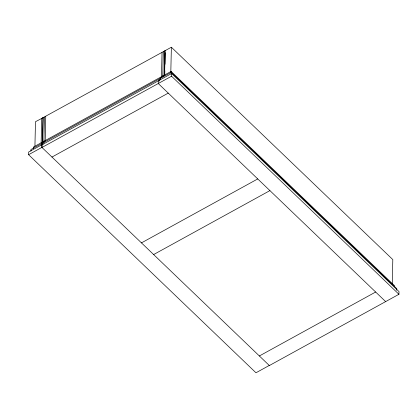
<?xml version="1.0" encoding="UTF-8"?>
<svg xmlns="http://www.w3.org/2000/svg" width="420" height="420" viewBox="0 0 420 420"><rect width="100%" height="100%" fill="white"/><g stroke="black" fill="none" stroke-linecap="round" stroke-linejoin="round"><path stroke-width="0.63" d="M269.272 365.463L255.974 372.776L28.597 154.702L28.654 152.009L41.953 144.695L41.979 147.478L171.559 76.214L171.623 73.521L42.042 144.779M30.922 151.121L30.959 149.504L160.55 78.251L160.519 79.873M33.317 148.701L33.353 147.084L171.087 71.426L394.522 285.716L394.495 286.797M34.923 146.286L35.48 121.7L43.055 117.731L42.593 142.406M41.149 142.984L41.706 118.398L171.376 47.224L392.81 259.591L392.249 284.177M41.391 143.677L41.417 142.601M41.617 145.236L41.654 143.619M171.623 73.521L399 291.596L398.937 294.289L269.356 365.547L41.895 147.394L41.953 144.695M42.499 142.317L43.055 117.731M42.74 143.561L42.777 141.944M42.919 144.522L42.956 142.905M43.895 141.692L44.452 117.107M44.116 142.364L44.142 141.288M45.197 140.978L45.754 116.392M158.324 80.834L158.267 83.528L385.639 301.602M159.191 81.112L159.248 78.971M160.388 78.955L160.424 77.338M161.48 77.033L162.036 52.448M161.7 77.7L161.726 76.624M162.781 76.314L163.338 51.728M163.002 76.986L163.023 75.91M164.084 75.6L164.64 51.014L165.312 50.678M164.593 75.112L165.149 50.526M164.756 75.264L164.855 70.733M165.002 64.265L165.265 52.621M170.819 71.809L171.376 47.224M171.05 73.043L171.087 71.426M171.213 73.988L171.25 72.371L160.555 78.257M396.727 290.272L396.758 288.656L171.25 72.371M28.597 154.702L41.895 147.394M51.97 157.054L168.252 93.109M141.456 242.881L257.738 178.93M153.636 254.557L269.918 190.612M259.371 355.966L375.653 292.021M171.559 76.214L398.937 294.289"/></g></svg>
